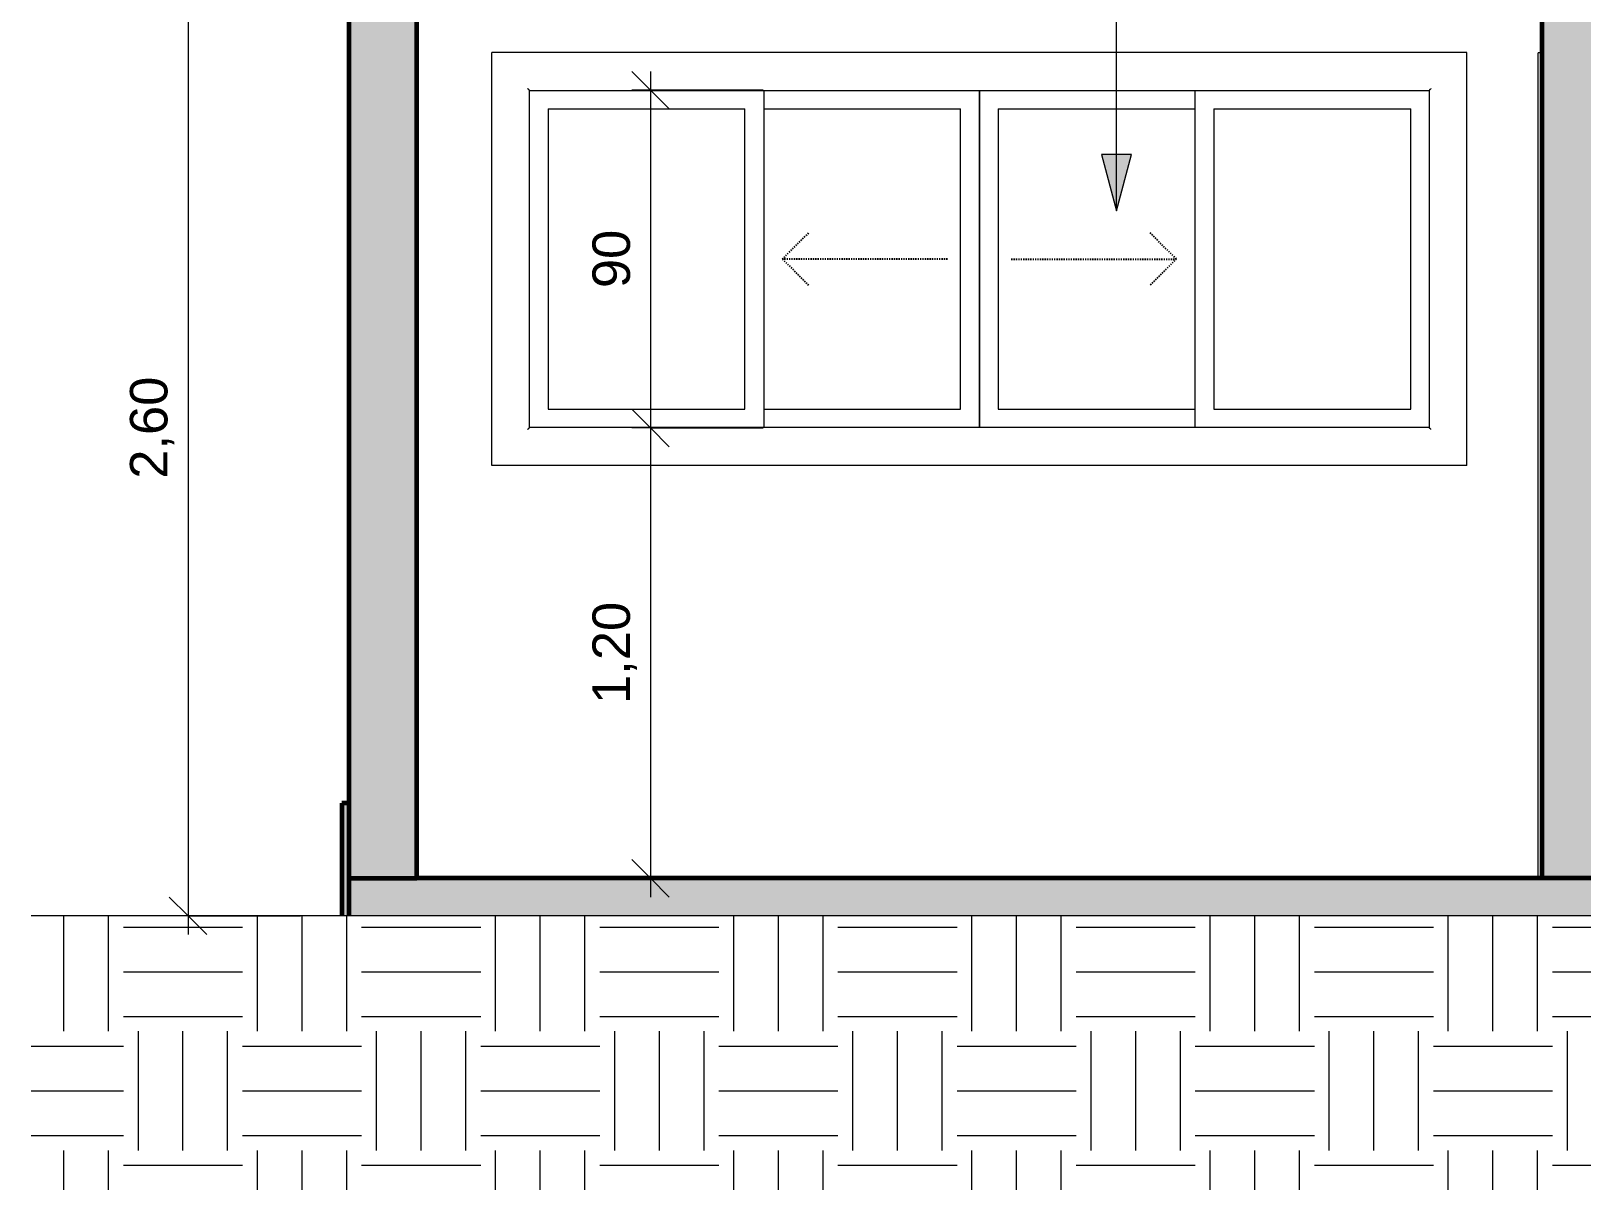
# Model space of a CAD drawing. Header units: millimetres. Extents: x -50912 to 58751, y -45352 to 5553.
# Drawn here: x 44492 to 48627, y -630 to 2458 of the extents above; entities that cross this region are included whole.
import ezdxf

# ---------------------------------------------------------------- set-up
doc = ezdxf.new("R2010")
doc.units = ezdxf.units.MM
doc.linetypes.add('Dash', pattern=[6.35, 3.175, -3.175])
for name, color, linetype, lineweight in [('A-ANNO-DIMS', 211, 'Continuous', 9), ('A-ANNO-DIMS-50', 211, 'Continuous', 9), ('A-DETL-GENF', 92, 'Continuous', 9), ('A-DETL-THIN', 151, 'Continuous', 9), ('A-DOOR', 31, 'Continuous', 9), ('A-FLOR', 192, 'Continuous', 25), ('A-FLOR-PATT', 8, 'Continuous', 25), ('A-GLAZ', 151, 'Continuous', 9), ('A-GLAZ-HDLN', 1, 'Dash', 25), ('A-WALL', 113, 'Continuous', 25), ('A-WALL-PATT', 111, 'Continuous', 25), ('G-ANNO-TEXT', 231, 'Continuous', 9)]:
    doc.layers.add(name, color=color, linetype=linetype, lineweight=lineweight)
doc.styles.add('@Arial Unicode MS', font='ARIALUNI.TTF', dxfattribs={"height": 100})
doc.dimstyles.new('CRT_-__Metros_-_Linha_de_chamada_3_5_mm', dxfattribs={"dimscale": 304.8, "dimtxt": 100.584485, "dimasz": 0.328084, "dimexe": 0.164042, "dimexo": 0.0625, "dimgap": 0.082021, "dimtad": 1, "dimdec": 0, "dimlfac": 0.1, "dimdsep": 46, "dimtxsty": '@Arial Unicode MS', "dimblk1": 'OBLIQUE', "dimblk2": 'OBLIQUE', "dimsah": 1, "dimcen": 0.09, "dimdle": 0.164042, "dimazin": 0, "dimtfac": 1, "dimtdec": 4, "dimtix": 1, "dimtmove": 0, "dimatfit": 3, "dimfxl": 0.984252, "dimfxlon": 1, "dimtvp": 1, "dimtolj": 1, "dimtzin": 0, "dimarcsym": 2})
doc.dimstyles.new('CRT_-__Metros_-_Linha_de_chamada_3_5_mm_1', dxfattribs={"dimscale": 304.8, "dimtxt": 100.584485, "dimasz": 0.328084, "dimexe": 0.164042, "dimexo": 0.0625, "dimgap": 0.082021, "dimtad": 1, "dimlfac": 0.001, "dimrnd": 0.01, "dimzin": 0, "dimdsep": 46, "dimtxsty": '@Arial Unicode MS', "dimblk1": 'OBLIQUE', "dimblk2": 'OBLIQUE', "dimsah": 1, "dimcen": 0.09, "dimdle": 0.164042, "dimazin": 0, "dimtfac": 1, "dimtdec": 4, "dimtix": 1, "dimtmove": 0, "dimatfit": 3, "dimfxl": 0.984252, "dimfxlon": 1, "dimtvp": 1, "dimtolj": 1, "dimtzin": 0, "dimarcsym": 2})

# ---------------------------------------------------------------- blocks, each defined once
blk = doc.blocks.new('Porta correr 4 folhas oficina - 350 x 210-4288001-E')
at = {"layer": 'A-DOOR'}
for p, q in [((-45794.6, 200), (-45794.6, 2399)), ((-45784.6, 2399), (-45794.6, 2399)), ((-45594.6, 2399), (-45604.6, 2399)), ((-45594.6, 2399), (-45594.6, 200))]:
    blk.add_line(p, q, dxfattribs=at)
blk = doc.blocks.new('CRT_JAN_Correr_Vidro e Madeira_4 Folhas - 240x90 cm-3838063-E')
at = {"layer": 'A-GLAZ'}
for p, q in [((-45984.6, 2400), (-48584.6, 2400)), ((-48584.6, 1300), (-48584.6, 2400)), ((-45984.6, 1300), (-45984.6, 2400)), ((-48483.6, 1401), (-48483.6, 2299)), ((-48483.6, 2299), (-46085.6, 2299)), ((-47859.6, 2299), (-47859.6, 1401)), ((-47284.6, 1400.8), (-47284.6, 2299.2)), ((-47284.6, 2299.2), (-47284.6, 1400.8)), ((-46709.6, 1401), (-46709.6, 2299)), ((-46085.6, 2299), (-46085.6, 1401)), ((-48434.6, 2250), (-48434.6, 1450)), ((-48434.6, 2250), (-47909.6, 2250)), ((-47909.6, 1450), (-47909.6, 2250)), ((-47859.6, 2250), (-47334.6, 2250)), ((-47334.6, 1450), (-47334.6, 2250)), ((-47234.6, 2250), (-46709.6, 2250)), ((-47234.6, 2250), (-47234.6, 1450)), ((-46659.6, 2250), (-46134.6, 2250)), ((-46659.6, 2250), (-46659.6, 1450)), ((-46134.6, 1450), (-46134.6, 2250)), ((-48434.6, 1450), (-47909.6, 1450)), ((-47859.6, 1450), (-47334.6, 1450)), ((-47234.6, 1450), (-46709.6, 1450)), ((-46659.6, 1450), (-46134.6, 1450)), ((-46085.6, 1401), (-48483.6, 1401)), ((-45984.6, 1300), (-48584.6, 1300))]:
    blk.add_line(p, q, dxfattribs=at)
for points, knots in [([(-48483.6, 2299), (-48483.6, 2299), (-48483.7, 2299.1), (-48484, 2299.4), (-48484.3, 2299.7), (-48484.6, 2300), (-48484.9, 2300.2), (-48485.2, 2300.5), (-48485.5, 2300.9), (-48485.8, 2301.2), (-48486.2, 2301.6), (-48486.7, 2302.1), (-48487.5, 2302.9), (-48488.2, 2303.6), (-48488.6, 2304)], [-1, -1, -1, -1, -0.833333, -0.75, -0.666667, -0.583333, -0.541667, -0.5, -0.416667, -0.375, -0.333333, -0.25, -0.166667, 0, 0, 0, 0]), ([(-46080.6, 2304), (-46081.1, 2303.6), (-46081.7, 2302.9), (-46082.5, 2302.1), (-46083, 2301.6), (-46083.4, 2301.2), (-46083.8, 2300.9), (-46084.1, 2300.5), (-46084.4, 2300.2), (-46084.7, 2300), (-46085, 2299.7), (-46085.3, 2299.4), (-46085.5, 2299.1), (-46085.6, 2299), (-46085.6, 2299)], [0, 0, 0, 0, 0.166667, 0.25, 0.333333, 0.375, 0.416667, 0.5, 0.541667, 0.583333, 0.666667, 0.75, 0.833333, 1, 1, 1, 1]), ([(-48488.6, 1396), (-48488.2, 1396.4), (-48487.5, 1397.1), (-48486.7, 1397.9), (-48486.2, 1398.4), (-48485.8, 1398.8), (-48485.5, 1399.1), (-48485.2, 1399.5), (-48484.9, 1399.8), (-48484.6, 1400), (-48484.3, 1400.3), (-48484, 1400.6), (-48483.7, 1400.9), (-48483.6, 1401), (-48483.6, 1401)], [0, 0, 0, 0, 0.166667, 0.25, 0.333333, 0.375, 0.416667, 0.5, 0.541667, 0.583333, 0.666667, 0.75, 0.833333, 1, 1, 1, 1]), ([(-46080.6, 1396), (-46081.1, 1396.4), (-46081.7, 1397.1), (-46082.5, 1397.9), (-46083, 1398.4), (-46083.4, 1398.8), (-46083.8, 1399.1), (-46084.1, 1399.5), (-46084.4, 1399.8), (-46084.7, 1400), (-46085, 1400.3), (-46085.3, 1400.6), (-46085.5, 1400.9), (-46085.6, 1401), (-46085.6, 1401)], [0, 0, 0, 0, 0.166667, 0.25, 0.333333, 0.375, 0.416667, 0.5, 0.541667, 0.583333, 0.666667, 0.75, 0.833333, 1, 1, 1, 1])]:
    blk.add_open_spline(points, degree=3, knots=knots, dxfattribs=at)
at = {"layer": 'A-GLAZ-HDLN'}
for p, q in [((-47809.6, 1850), (-47738.9, 1920.7)), ((-46759.6, 1850), (-46830.3, 1920.7)), ((-47809.6, 1850), (-47738.9, 1779.3)), ((-47369.6, 1850), (-47809.6, 1850)), ((-47199.6, 1850), (-46759.6, 1850)), ((-46759.6, 1850), (-46830.3, 1779.3))]:
    blk.add_line(p, q, dxfattribs=at)
blk = doc.blocks.new('DIMBLOCK87-E')
at = {"layer": 'A-ANNO-DIMS-50', "lineweight": 18}
for p, q in [((44910.5, 2700), (44860.5, 2750)), ((44910.5, 2700), (44960.5, 2650)), ((44910.5, 100), (44860.5, 150)), ((44910.5, 100), (44960.5, 50))]:
    blk.add_line(p, q, dxfattribs=at)
at = {"layer": 'A-ANNO-DIMS-50'}
for p, q in [((44910.5, 2750), (44910.5, 50)), ((45210.5, 2700), (44860.5, 2700)), ((44910.5, 2700), (45210.5, 2700)), ((45210.5, 100), (44860.5, 100)), ((44910.5, 100), (45210.5, 100))]:
    blk.add_line(p, q, dxfattribs=at)
at = {"layer": 'A-ANNO-DIMS-50', "color": 0, "insert": (44755.7, 1264.7), "char_height": 100, "width": 324.675, "attachment_point": 1, "rotation": 90, "line_spacing_factor": 1.117605, "style": '@Arial Unicode MS'}
blk.add_mtext('2,60', dxfattribs=at)
blk = doc.blocks.new('_Oblique')
at = {"color": 0, "linetype": 'ByBlock', "lineweight": -2}
blk.add_line((-0.5, -0.5), (0.5, 0.5), dxfattribs=at)
blk = doc.blocks.new('DIMBLOCK88-E')
at = {"layer": 'A-ANNO-DIMS-50', "lineweight": 18}
for p, q in [((46143.5, 2300), (46093.5, 2350)), ((46143.5, 2300), (46193.5, 2250)), ((46143.5, 1400), (46093.5, 1450)), ((46143.5, 1400), (46193.5, 1350))]:
    blk.add_line(p, q, dxfattribs=at)
at = {"layer": 'A-ANNO-DIMS-50'}
for p, q in [((46143.5, 2350), (46143.5, 1400)), ((46443.5, 2300), (46093.5, 2300)), ((46143.5, 2300), (46443.5, 2300)), ((46443.5, 1400), (46093.5, 1400)), ((46143.5, 1400), (46443.5, 1400))]:
    blk.add_line(p, q, dxfattribs=at)
at = {"layer": 'A-ANNO-DIMS-50', "color": 0, "insert": (45988.7, 1772.6), "char_height": 100, "width": 185.873, "attachment_point": 1, "rotation": 90, "line_spacing_factor": 1.117605, "style": '@Arial Unicode MS'}
blk.add_mtext('90', dxfattribs=at)
blk = doc.blocks.new('DIMBLOCK89-E')
at = {"layer": 'A-ANNO-DIMS-50', "lineweight": 18}
for p, q in [((46143.5, 1400), (46093.5, 1450)), ((46143.5, 1400), (46193.5, 1350)), ((46143.5, 200), (46093.5, 250)), ((46143.5, 200), (46193.5, 150))]:
    blk.add_line(p, q, dxfattribs=at)
at = {"layer": 'A-ANNO-DIMS-50'}
for p, q in [((46443.5, 1400), (46093.5, 1400)), ((46143.5, 1400), (46143.5, 150)), ((46143.5, 1400), (46443.5, 1400)), ((46443.5, 200), (46093.5, 200)), ((46143.5, 200), (46443.5, 200))]:
    blk.add_line(p, q, dxfattribs=at)
at = {"layer": 'A-ANNO-DIMS-50', "color": 0, "insert": (45988.7, 664.7), "char_height": 100, "width": 324.675, "attachment_point": 1, "rotation": 90, "line_spacing_factor": 1.117605, "style": '@Arial Unicode MS'}
blk.add_mtext('1,20', dxfattribs=at)

msp = doc.modelspace()

# ---------------------------------------------------------------- hatches: boundary and pattern name
at = {"layer": 'A-DETL-GENF'}
h = msp.add_hatch(dxfattribs=at)
h.set_pattern_fill('FP_20', style=0, pattern_type=2)
h.set_pattern_definition([(0, (51723.05, 2371.76), (317.5, 317.5), [317.5, -317.5]), (0, (51723.05, 2490.82), (317.5, 317.5), [317.5, -317.5]), (0, (51723.05, 2609.9), (317.5, 317.5), [317.5, -317.5]), (90, (51762.74, 2649.57), (-317.5, 317.5), [317.5, -317.5]), (90, (51881.8, 2649.57), (-317.5, 317.5), [317.5, -317.5]), (90, (52000.87, 2649.57), (-317.5, 317.5), [317.5, -317.5])])
h.paths.add_polyline_path([(44491.921, -630.469), (58750.927, -630.469), (58750.927, 100), (44491.921, 100)])
at = {"layer": 'A-FLOR-PATT'}
msp.add_hatch(color=256, dxfattribs=at).paths.add_polyline_path([(57859.739, 100), (58060.195, 100), (58060.195, 200), (45340.195, 200), (45340.195, 100), (57636.942, 100)])
at = {"layer": 'A-WALL-PATT'}
for points in [[(45520.195, 200), (45520.195, 4350.729), (45340.195, 4350.729), (45340.195, 200)], [(48520.195, 200), (48700.195, 200), (48700.195, 4350.729), (48520.195, 4350.729), (48520.195, 218.815)], [(45340.195, 100), (45340.195, 400), (45320.195, 400), (45320.195, 100)]]:
    msp.add_hatch(color=256, dxfattribs=at).paths.add_polyline_path(points)
at = {"layer": 'G-ANNO-TEXT'}
msp.add_hatch(color=7, dxfattribs=at).paths.add_polyline_path([(47385.897, 1978.844), (47426.089, 2128.844), (47345.704, 2128.844)])

# ---------------------------------------------------------------- linework, layer by layer
at = {"layer": 'A-DETL-THIN'}
msp.add_line((58750.927, 100), (44491.921, 100), dxfattribs=at)
at = {"layer": 'A-FLOR', "lineweight": 60}
msp.add_line((57880.195, 200), (45520.195, 200), dxfattribs=at)
at = {"layer": 'A-WALL', "lineweight": 60}
for p, q in [((45340.195, 100), (45340.195, 4350.729)), ((45520.195, 200), (45520.195, 4350.729)), ((48520.195, 4350.729), (48520.195, 200)), ((45320.195, 400), (45320.195, 100)), ((45340.195, 400), (45320.195, 400)), ((45340.195, 200), (45520.195, 200))]:
    msp.add_line(p, q, dxfattribs=at)
at = {"layer": 'G-ANNO-TEXT', "color": 7}
for p, q in [((47385.897, 1978.844), (47385.897, 4718.035)), ((47426.089, 2128.844), (47345.704, 2128.844)), ((47345.704, 2128.844), (47385.897, 1978.844)), ((47385.897, 1978.844), (47426.089, 2128.844))]:
    msp.add_line(p, q, dxfattribs=at)

# ---------------------------------------------------------------- block references
at = {"layer": 'A-DOOR'}
msp.add_blockref('Porta correr 4 folhas oficina - 350 x 210-4288001-E', (94304.815, 0), dxfattribs=at)
at = {"layer": 'A-GLAZ'}
msp.add_blockref('CRT_JAN_Correr_Vidro e Madeira_4 Folhas - 240x90 cm-3838063-E', (94304.815, 0), dxfattribs=at)

# ---------------------------------------------------------------- dimensions: what is measured, and where the dimension line sits
at = {"layer": 'A-ANNO-DIMS'}
for base, p1, p2, dimstyle, override, picture, middle in [((44910.483, 100), (45210.483, 2700), (45210.483, 100), 'CRT_-__Metros_-_Linha_de_chamada_3_5_mm_1', {"dimpost": '<>', "dimfxl": 2600}, 'DIMBLOCK87-E', (44834.391, 1400)), ((46143.548, 1400), (46443.548, 2300), (46443.548, 1400), 'CRT_-__Metros_-_Linha_de_chamada_3_5_mm', {"dimpost": '<>', "dimfxl": 900}, 'DIMBLOCK88-E', (46067.457, 1850)), ((46143.548, 200), (46443.548, 1400), (46443.548, 200), 'CRT_-__Metros_-_Linha_de_chamada_3_5_mm_1', {"dimpost": '<>', "dimfxl": 1200}, 'DIMBLOCK89-E', (46067.457, 800))]:
    dim = msp.add_linear_dim(base=base, p1=p1, p2=p2, angle=90, dimstyle=dimstyle, override=override, dxfattribs=at)
    dim.commit()
    dim.dimension.update_dxf_attribs({"geometry": picture, "text_midpoint": middle})

doc.saveas('drawing.dxf')
